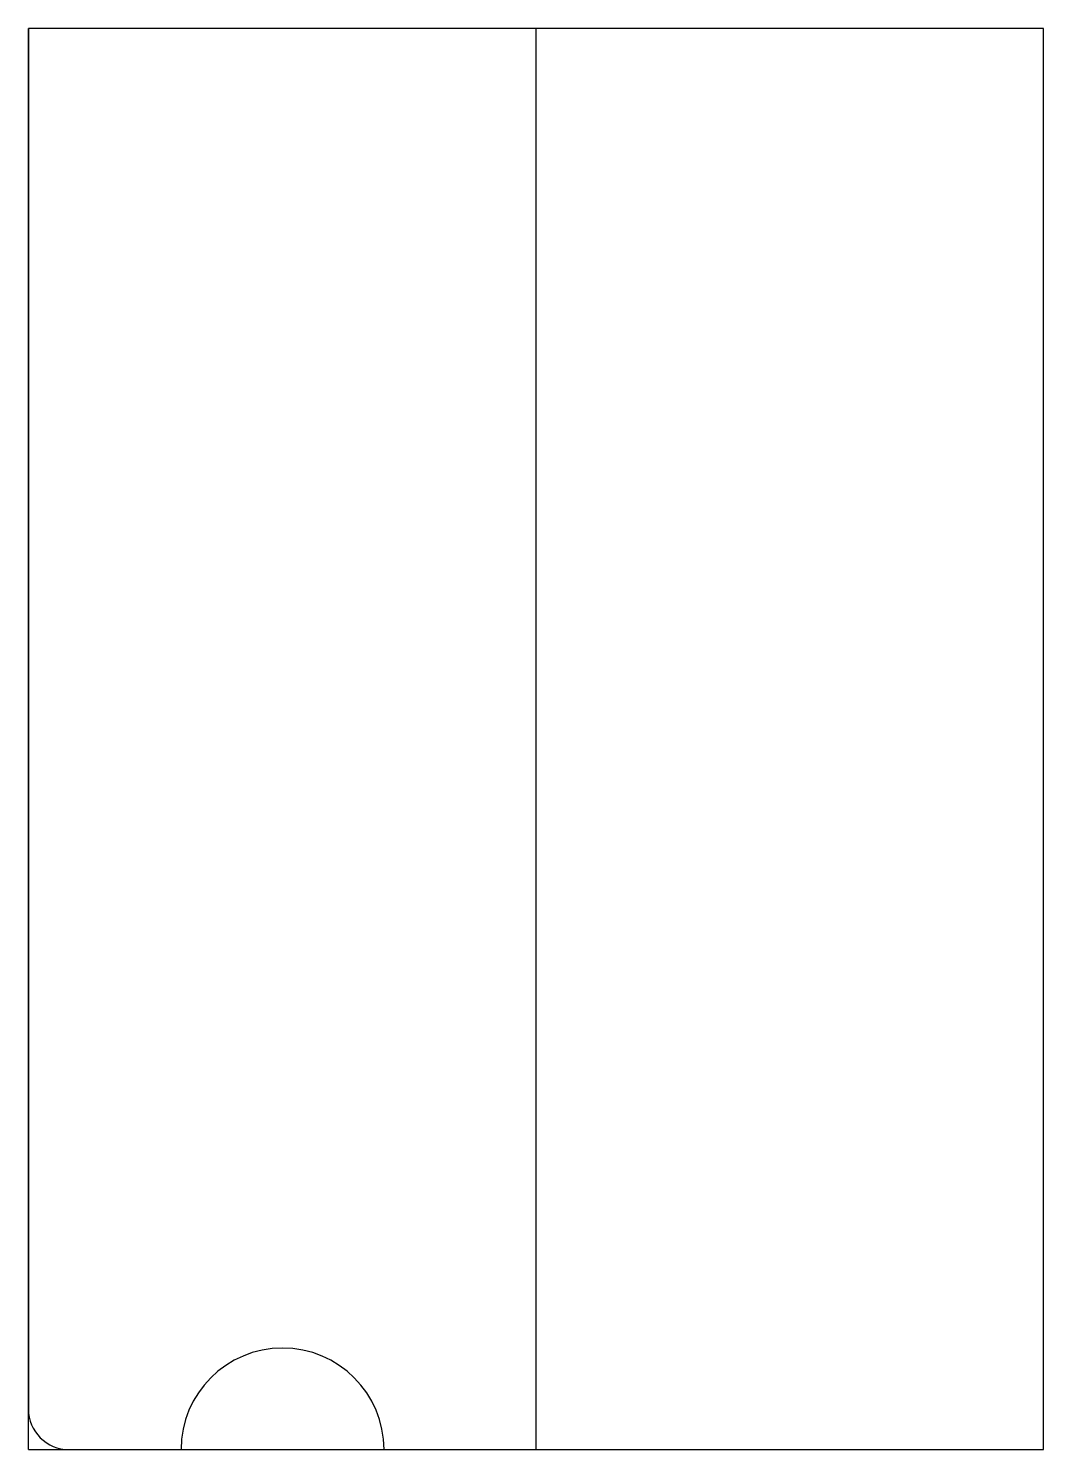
# Model space of a CAD drawing. Extents: x 0 to 100, y 0 to 140.
import ezdxf

# ---------------------------------------------------------------- set-up
doc = ezdxf.new("R2010")
doc.units = 0
doc.layers.get('0').update_dxf_attribs({"linetype": 'CONTINUOUS'})

msp = doc.modelspace()

# ---------------------------------------------------------------- linework, layer by layer
at = {"linetype": 'CONTINUOUS'}
for p, q in [((100, 140), (0, 140)), ((0, 0), (0, 140)), ((0, 140), (0, 4)), ((100, 140), (0, 140)), ((50, 0), (50, 140)), ((100, 0), (100, 140)), ((100, 0), (100, 140)), ((0, 0), (100, 0)), ((4, 0), (15.03, 0)), ((35.03, 0), (100, 0))]:
    msp.add_line(p, q, dxfattribs=at)
for centre, radius, start, end in [((25.03, 0), 10, 0, 180), ((4, 4), 4, 180, 270)]:
    msp.add_arc(centre, radius, start, end, dxfattribs=at)

doc.saveas('drawing.dxf')
